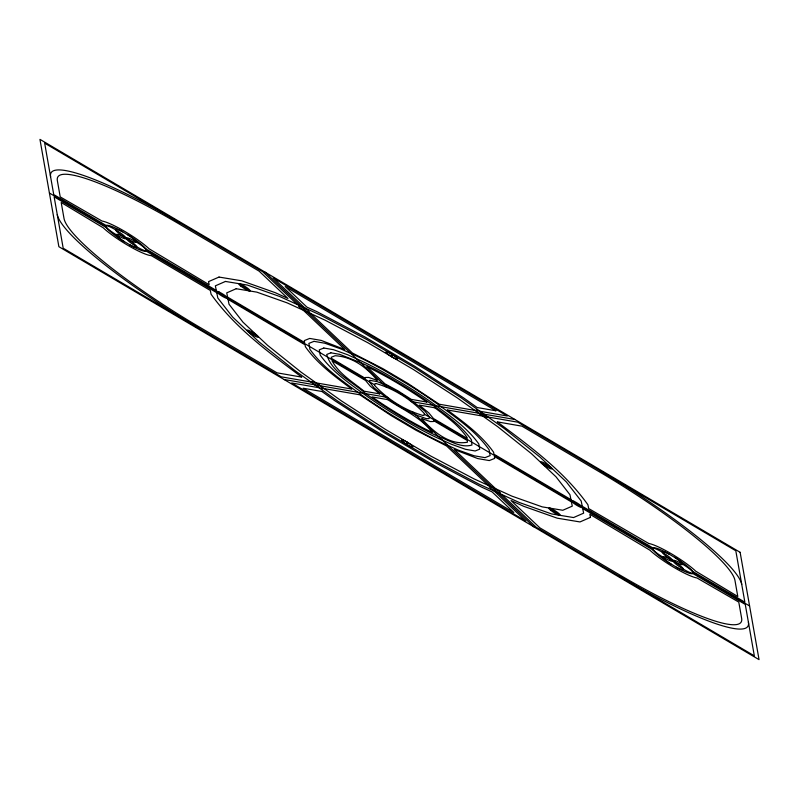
<?xml version="1.0" encoding="UTF-8"?>
<svg xmlns="http://www.w3.org/2000/svg" width="799" height="799" viewBox="0 0 799 799"><rect width="100%" height="100%" fill="white"/><g stroke="black" fill="none" stroke-linecap="round" stroke-linejoin="round"><path stroke-width="1.2" d="M146.477 250.277L146.017 251.176A23.85 3.855 31.9 0 1 132.264 246.262L121.738 240.05A23.85 3.855 31.9 0 1 106.726 228.005L105.808 226.287L106.267 225.388A23.85 3.855 31.9 0 1 120.02 230.312L130.547 236.514A23.85 3.855 31.9 0 1 145.558 248.559L146.477 250.277L374.691 384.868M693.192 572.713L692.733 573.612A23.85 3.855 31.9 0 1 678.98 568.688L668.453 562.486A23.85 3.855 31.9 0 1 653.442 550.441L652.523 548.723L652.983 547.824A23.85 3.855 31.9 0 1 666.736 552.738L677.262 558.95A23.85 3.855 31.9 0 1 692.274 570.995L693.192 572.713L749.592 605.972M310.911 381.972L281.238 376.828L63.191 248.229L54.132 196.814L106.597 227.765M316.134 382.881L351.75 389.053C334.991 376.589 317.573 364.014 305.408 346.776L305.058 344.808L228.055 299.385M474.816 410.386L439.22 404.214L407.82 383.38L382.901 368.679L352.409 353.018L310.951 313.727M480.029 411.285L507.325 416.019L273.148 277.902L304.878 307.975M284.044 379.485L388.034 397.512M410.966 401.488L514.956 419.515M318.971 387.715L291.675 382.981L525.852 521.098L494.122 491.025M324.184 388.614L359.78 394.786L391.18 415.62L416.099 430.321L446.591 445.982L488.049 485.273M482.866 416.119L447.25 409.947C464.009 422.411 481.427 434.986 493.592 452.224L493.942 454.192L570.945 499.615M488.089 417.028L517.762 422.172L735.809 550.771L744.868 602.186L692.403 571.235M248.02 331.545L257.378 335.74M541.622 463.26L550.98 467.455M106.207 225.518L53.733 194.576L44.664 143.151L262.711 271.75L297.288 304.509M145.688 248.809L216.289 290.446M227.585 297.108L304.659 342.561L304.319 340.594L309.712 338.426L321.228 340.424L344.778 349.523L303.36 310.272M582.251 506.276L652.923 547.954M49.408 193.028L105.808 226.287M424.309 414.132L652.523 548.723M146.077 251.046L216.749 292.724M571.415 501.892L494.341 456.439L494.681 458.406L489.288 460.574L477.772 458.576L454.222 449.477L495.64 488.728M582.711 508.554L653.312 550.191M692.793 573.482L745.267 604.424L754.336 655.849L536.289 527.25L501.712 494.491M239.54 283.765L249.408 290.916M549.592 508.084L559.46 515.235M265.118 272.169L386.157 386.856M412.843 412.144L533.882 526.831M391.5 354.117L391.989 356.923M407.011 442.077L407.5 444.883M748.403 622.221A158.991 25.688 31.9 0 1 618.766 575.889M600.239 470.811A158.991 25.688 31.9 0 1 741.732 584.389M198.761 328.189A158.991 25.688 31.9 0 1 57.268 214.611M50.597 176.779A158.991 25.688 31.9 0 1 180.234 223.111M692.963 573.163A11.925 1.928 31.9 0 1 677.552 565.342A11.925 1.928 31.9 0 1 676.833 561.208A11.925 1.928 31.9 0 1 692.733 571.854M652.753 548.274A11.925 1.928 31.9 0 1 668.154 556.094A11.925 1.928 31.9 0 1 668.883 560.229A11.925 1.928 31.9 0 1 652.983 549.582M674.616 557.312A11.925 1.928 31.9 0 1 680.998 564.553A11.925 1.928 31.9 0 1 664.339 554.726A11.925 1.928 31.9 0 1 669.352 554.206M671.1 564.124A11.925 1.928 31.9 0 1 664.718 556.883A11.925 1.928 31.9 0 1 681.377 566.701A11.925 1.928 31.9 0 1 676.363 567.23M106.037 225.837A11.925 1.928 31.9 0 1 121.448 233.658A11.925 1.928 31.9 0 1 122.167 237.792A11.925 1.928 31.9 0 1 106.267 227.146M146.247 250.726A11.925 1.928 31.9 0 1 130.846 242.906A11.925 1.928 31.9 0 1 130.117 238.771A11.925 1.928 31.9 0 1 146.017 249.418M127.9 234.876A11.925 1.928 31.9 0 1 134.282 242.117A11.925 1.928 31.9 0 1 117.623 232.299A11.925 1.928 31.9 0 1 122.637 231.77M124.384 241.688A11.925 1.928 31.9 0 1 118.002 234.447A11.925 1.928 31.9 0 1 134.661 244.274A11.925 1.928 31.9 0 1 129.648 244.794M298.596 305.538L298.466 305.787A6.622 1.069 31.9 0 0 301.513 308.674L302.901 309.613A6.622 1.069 31.9 0 0 309.642 312.699L309.772 312.449A6.622 1.069 31.9 0 0 306.726 309.573L305.348 308.634A6.622 1.069 31.9 0 0 298.596 305.538M365.552 377.478L365.163 378.247L331.465 358.371L331.275 357.273L335.141 355.725C352.619 356.783 366.471 367.34 377.318 380.354L368.659 377.448L365.552 377.478M370.007 380.374L369.318 381.702L374.022 387.825L385.557 397.083A35.396 5.723 31.9 0 0 415.73 414.881L426.296 418.656L428.993 418.626L429.682 417.298L424.978 411.175L413.443 401.917A35.396 5.723 31.9 0 0 383.27 384.119L377.228 381.622L370.007 380.374M433.837 420.753L433.448 421.522L430.341 421.552L421.682 418.646C432.748 431.12 449.378 445.702 467.405 442.207L467.355 440.529L433.837 420.753M489.358 486.301L489.228 486.551A6.622 1.069 31.9 0 0 492.274 489.427L493.652 490.366A6.622 1.069 31.9 0 0 500.404 493.462L500.534 493.213A6.622 1.069 31.9 0 0 497.487 490.326L496.099 489.387A6.622 1.069 31.9 0 0 489.358 486.301M219.006 277.063L208.539 281.628L209.168 284.734L149.083 248.789A31.87 5.154 31.9 0 0 102.012 221.033L60.215 196.894L57.378 180.774A151.041 24.399 31.9 0 1 180.534 224.789L259.086 271.121L287.94 298.456L275.285 292.694L241.777 280.829L219.006 277.063M225.458 281.438L215.36 285.842L217.817 297.997L232.659 317.073L258.866 341.762L294.651 370.386L337.587 400.988L384.748 431.5L432.908 459.825L478.791 484.034L519.27 502.491L551.59 513.927L573.542 517.562L583.64 513.158L581.183 501.003L566.341 481.927L540.134 457.238L504.349 428.614L461.413 398.012L414.252 367.5L366.092 339.176L320.209 314.966L279.73 296.509L247.41 285.073L225.458 281.438M236.204 288.729L226.726 292.863L229.033 304.259L242.956 322.157L267.545 345.318L301.133 372.184L341.413 400.898L385.657 429.522L430.851 456.099L473.897 478.821L511.879 496.139L542.201 506.866L562.796 510.271L572.274 506.137L569.967 494.741L556.044 476.843L531.455 453.682L497.867 426.816L457.587 398.102L413.343 369.478L368.149 342.901L325.103 320.179L287.121 302.861L256.799 292.134L236.204 288.729M375.9 383.49L374.531 384.089L374.861 385.737C387.795 399.43 404.953 410.356 423.1 415.51L424.469 414.911L424.139 413.263C411.205 399.57 394.047 388.644 375.9 383.49M590.461 517.372L579.994 521.937L557.223 518.171L523.715 506.306L511.06 500.544L539.914 527.879L618.466 574.211A151.041 24.399 31.9 0 0 741.622 618.226L738.785 602.106L696.988 577.967A31.87 5.154 31.9 0 1 649.917 550.211L589.832 514.266L590.461 517.372M313.997 341.343L308.863 343.41L309.902 349.293C322.466 366.941 340.554 379.625 357.852 392.279A80.03 12.934 31.9 0 0 403.445 421.852A80.03 12.934 31.9 0 0 447.969 445.433L457.987 450.017L474.037 455.75L485.003 457.657L490.137 455.59L489.098 449.707C476.534 432.059 458.446 419.375 441.148 406.721A80.03 12.934 31.9 0 0 395.555 377.148A80.03 12.934 31.9 0 0 351.031 353.567L341.013 348.983L324.963 343.25L313.997 341.343M323.815 348.024L319.27 349.852L320.189 355.056C331.315 370.686 347.325 381.912 362.636 393.108A70.841 11.446 31.9 0 0 402.986 419.285A70.841 11.446 31.9 0 0 442.406 440.159L451.275 444.214L465.477 449.298L475.185 450.976L479.73 449.148L478.811 443.944C467.685 428.314 451.675 417.088 436.364 405.892A70.841 11.446 31.9 0 0 396.014 379.715A70.841 11.446 31.9 0 0 356.594 358.841L347.725 354.786L333.523 349.702L323.815 348.024M330.856 352.808L326.731 354.466C331.725 372.544 352.669 381.882 365.772 393.657A85.593 13.833 31.9 0 0 438.751 436.693C449.208 440.169 460.623 448.449 471.929 445.033L471.44 439.81C461.343 425.637 446.831 415.46 432.938 405.293A64.25 10.377 31.9 0 0 396.334 381.552A64.25 10.377 31.9 0 0 360.579 362.626L339.655 354.337L330.856 352.808M151.121 255.52L150.272 255.53A31.87 5.154 31.9 0 1 103.201 227.775L61.203 202.497L64.04 218.606A151.041 24.399 31.9 0 0 198.462 326.501L277.023 372.833L301.742 377.118C269.013 352.599 235.056 327.89 211.086 294.232L210.317 290.437L151.121 255.52M648.728 543.47L588.683 508.563L587.914 504.768C563.944 471.11 529.987 446.401 497.258 421.882L521.977 426.167L600.538 472.499A151.041 24.399 31.9 0 1 734.96 580.394L737.797 596.503L695.799 571.225A31.87 5.154 31.9 0 0 648.728 543.47M495.879 410.776L477.123 407.52L463.7 397.952L414.801 366.322L364.853 336.938L317.273 311.83L306.926 307.116L285.183 286.511L495.879 410.776M379.705 393.897L364.044 391.18C352.768 382.002 338.946 373.812 332.034 360.719L365.552 380.484L370.177 386.067L379.705 393.897M426.836 402.067L411.265 399.37L397.982 390.881L384.948 383.85L366.831 366.671C387.775 376.748 407.76 388.813 426.836 402.067M387.735 399.63L372.064 396.913L378.906 401.647A80.27 12.974 31.9 0 0 425.717 429.253L432.289 432.439C420.624 417.118 403.225 409.967 387.735 399.63M434.866 407.8L419.295 405.103L428.823 412.933L433.448 418.516L467.135 438.391L466.946 437.293C458.526 425.288 446.451 416.529 434.866 407.8M321.877 391.48L303.121 388.224L513.817 512.489L492.074 491.884L481.727 487.17L434.147 462.062L384.199 432.678L335.3 401.048L321.877 391.48M219.136 292.034L217.997 291.565A6.622 1.069 31.9 0 0 218.347 293.553L219.555 294.461A6.622 1.069 31.9 0 0 225.208 297.797L226.337 298.267A6.622 1.069 31.9 0 0 225.987 296.279L224.779 295.37A6.622 1.069 31.9 0 0 219.136 292.034M573.792 501.203L572.663 500.733A6.622 1.069 31.9 0 0 573.013 502.721L574.221 503.63A6.622 1.069 31.9 0 0 579.864 506.966L581.003 507.435A6.622 1.069 31.9 0 0 580.653 505.447L579.445 504.539A6.622 1.069 31.9 0 0 573.792 501.203M480.059 411.625L478.651 410.916A6.752 1.089 31.9 0 0 475.685 410.227L478.481 413.023L484.244 416.499A6.752 1.089 31.9 0 0 487.21 417.178L480.059 411.625M391.85 354.307L390.351 353.448A6.752 1.089 31.9 0 0 385.987 352.049A6.752 1.089 31.9 0 0 390.162 355.795L393.138 357.592A6.752 1.089 31.9 0 0 397.502 359.001A6.752 1.089 31.9 0 0 393.338 355.245L391.85 354.307M740.124 552.309L39.95 139.366L58.876 246.691L759.05 659.634L740.124 552.309M313.727 383.929A6.622 1.069 31.9 0 0 323.076 388.873A6.622 1.069 31.9 0 0 315.855 383.081A6.622 1.069 31.9 0 0 313.727 383.929M249.008 332.374A6.622 1.069 31.9 0 0 258.257 337.208A6.622 1.069 31.9 0 0 250.836 331.345A6.622 1.069 31.9 0 0 249.008 332.374M550.581 510.191A6.632 1.069 31.9 0 0 560.009 515.255A6.632 1.069 31.9 0 0 552.988 509.532A6.632 1.069 31.9 0 0 550.581 510.191M240.529 285.872A6.632 1.069 31.9 0 0 249.957 290.936A6.632 1.069 31.9 0 0 242.936 285.213A6.632 1.069 31.9 0 0 240.529 285.872M542.611 464.089A6.622 1.069 31.9 0 0 551.859 468.923A6.622 1.069 31.9 0 0 544.439 463.06A6.622 1.069 31.9 0 0 542.611 464.089M403.435 442.117A6.622 1.069 31.9 0 0 412.773 447.06A6.622 1.069 31.9 0 0 405.552 441.268A6.622 1.069 31.9 0 0 403.435 442.117"/></g></svg>
